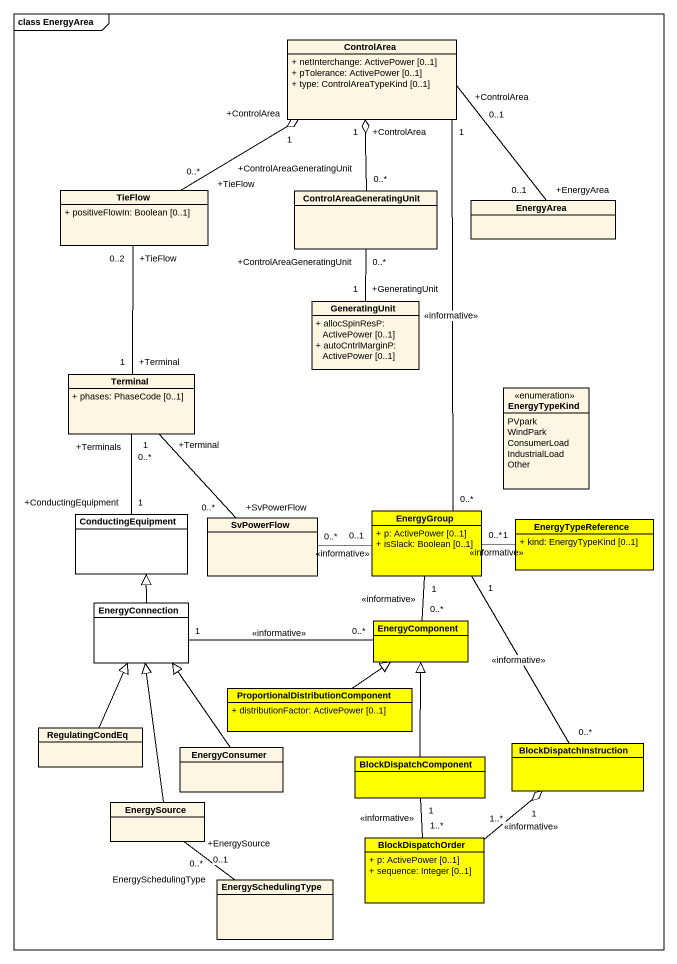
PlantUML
@startuml
mainframe class EnergyArea
hide circle
hide empty members
skinparam classAttributeIconSize 0
class ControlArea {
  + netInterchange: ActivePower [0..1]
  + pTolerance: ActivePower [0..1]
  + type: ControlAreaTypeKind [0..1]
}
class TieFlow {
  + positiveFlowIn: Boolean [0..1]
}
class ControlAreaGeneratingUnit
class EnergyArea
class GeneratingUnit {
  + allocSpinResP: ActivePower [0..1]
  + autoCntrlMarginP: ActivePower [0..1]
}
class Terminal {
  + phases: PhaseCode [0..1]
}
enum EnergyTypeKind {
  PVpark
  WindPark
  ConsumerLoad
  IndustrialLoad
  Other
}
class ConductingEquipment #FFFFFF
class SvPowerFlow
class EnergyGroup #FFFF00 {
  + p: ActivePower [0..1]
  + isSlack: Boolean [0..1]
}
class EnergyTypeReference #FFFF00 {
  + kind: EnergyTypeKind [0..1]
}
class EnergyConnection #FFFFFF
class EnergyComponent #FFFF00
class "ProportionalDistributionComponent" as ProportionalDistributionComp #FFFF00 {
  + distributionFactor: ActivePower [0..1]
}
class RegulatingCondEq
class EnergyConsumer
class BlockDispatchInstruction #FFFF00
class BlockDispatchComponent #FFFF00
class EnergySource
class BlockDispatchOrder #FFFF00 {
  + p: ActivePower [0..1]
  + sequence: Integer [0..1]
}
class EnergySchedulingType
ControlArea "+ControlArea\n0..1" -- "+EnergyArea\n0..1" EnergyArea
TieFlow "+TieFlow\n0..*" -right-o "+ControlArea\n1" ControlArea
TieFlow "+TieFlow\n0..2" -- "+Terminal\n1" Terminal
ControlAreaGeneratingUnit "+ControlAreaGeneratingUnit\n0..*" -up-o "+ControlArea\n1" ControlArea
ControlAreaGeneratingUnit "+ControlAreaGeneratingUnit\n0..*" -- "+GeneratingUnit\n1" GeneratingUnit
Terminal "+Terminals\n0..*" -- "+ConductingEquipment\n1" ConductingEquipment
SvPowerFlow "+SvPowerFlow\n0..*" -up- "+Terminal\n1" Terminal
SvPowerFlow "0..*" -right- "0..1" EnergyGroup : <<informative>>
EnergyGroup "0..*" -up- "1" ControlArea : <<informative>>
EnergyGroup "0..*" -right- "1" EnergyTypeReference : <<informative>>
EnergyConnection -up-|> ConductingEquipment
EnergyConnection "1" -right- "0..*" EnergyComponent : <<informative>>
EnergyComponent "0..*" -up- "1" EnergyGroup : <<informative>>
ProportionalDistributionComp -up-|> EnergyComponent
RegulatingCondEq -up-|> EnergyConnection
EnergyConsumer -up-|> EnergyConnection
BlockDispatchInstruction "0..*" -up- "1" EnergyGroup : <<informative>>
BlockDispatchComponent -up-|> EnergyComponent
EnergySource -up-|> EnergyConnection
EnergySource "+EnergySource\n0..*" -- "EnergySchedulingType\n0..1" EnergySchedulingType
BlockDispatchOrder "1..*" -up-o "1" BlockDispatchInstruction : <<informative>>
BlockDispatchOrder "1..*" -up- "1" BlockDispatchComponent : <<informative>>
@enduml
